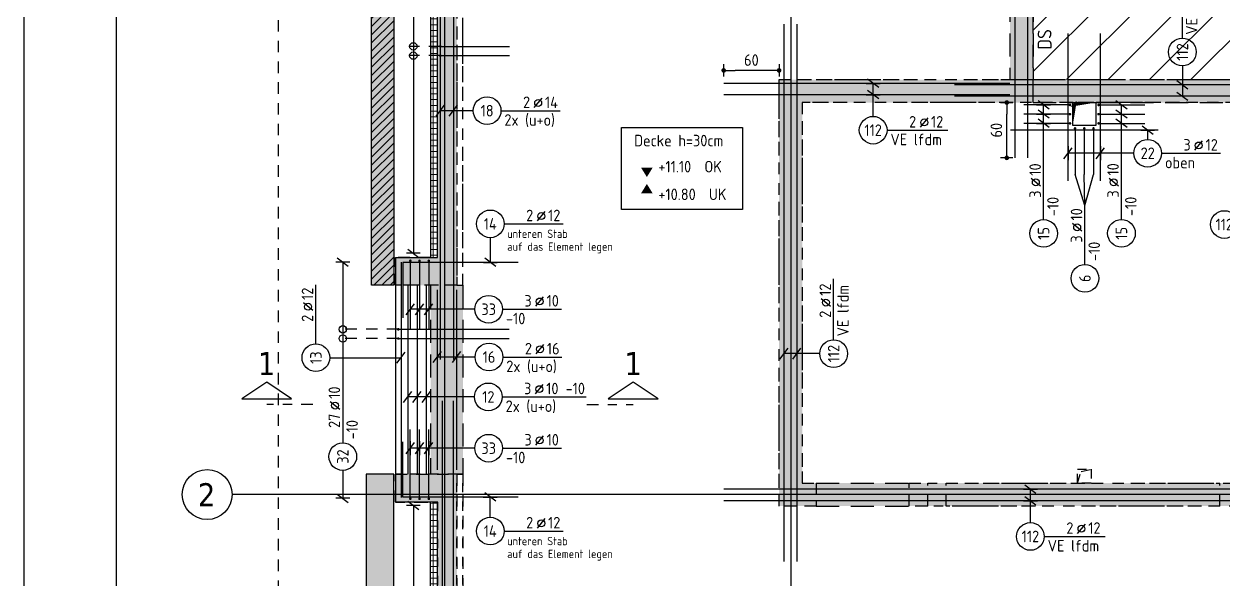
# Model space of a CAD drawing. Extents: x -10 to 101, y -7 to 49.
# Drawn here: x 0 to 13, y 24.1 to 30.11 of the extents above; entities that cross this region are included whole.
import ezdxf
from ezdxf.enums import TextEntityAlignment as Align

# ---------------------------------------------------------------- set-up
doc = ezdxf.new("R2010")
doc.units = 0
doc.header["$LTSCALE"] = 0.5
for name, pattern in [('AUSGEZOGEN', [1000.01, 1000, 0.01]), ('DASHED', [0.75, 0.5, -0.25]), ('HIDDEN', [0.375, 0.25, -0.125]), ('HIDDEN2', [0.187, 0.125, -0.062]), ('PUNKT', [0.175, 0.05, -0.125]), ('STRICHLINIE', [0.75, 0.5, -0.25]), ('STRICHPUNKT2', [0.55, 0.25, -0.125, 0.05, -0.125]), ('VERDECKT', [0.375, 0.25, -0.125])]:
    doc.linetypes.add(name, pattern=pattern)
for name, color, linetype in [('2.OG', 7, 'Continuous'), ('ACHSEN', 7, 'Continuous'), ('Bestand', 7, 'Continuous'), ('BETON', 7, 'Continuous'), ('DD', 7, 'Continuous'), ('DS', 7, 'Continuous'), ('grau_hell', 7, 'Continuous'), ('grau_mittel', 7, 'Continuous'), ('HILFE', 7, 'Continuous'), ('koten', 7, 'Continuous'), ('MASSE', 7, 'Continuous'), ('OBJEKT', 7, 'Continuous'), ('RAHMEN', 7, 'Continuous'), ('RND', 7, 'Continuous'), ('SCHATTEN', 7, 'Continuous'), ('SCHNITTE', 7, 'Continuous'), ('SCHRAFF', 7, 'Continuous'), ('SFP_Achsen', 7, 'Continuous'), ('TEXT', 7, 'Continuous'), ('VERDECKT', 7, 'Continuous'), ('VERDECKT2', 7, 'Continuous')]:
    doc.layers.add(name, color=color, linetype=linetype)
doc.layers.add('zila_01_rb_02_stb-fertig_05_schraff', color=144, linetype='Continuous', lineweight=9)
doc.styles.add('helv', font='tahoma.ttf')
doc.styles.add('txt', font='isocp.shx')
doc.dimstyles.new('DOT_I', dxfattribs={"dimscale": 0.5, "dimtxt": 0.25, "dimasz": 0.25, "dimexe": 0.1, "dimexo": 0.3, "dimgap": 0.1, "dimtad": 1, "dimdec": 3, "dimzin": 3, "dimtxsty": 'txt', "dimblk": 'DOT', "dimblk1": 'DOT', "dimblk2": 'DOT', "dimsah": 1, "dimcen": 0.1, "dimse1": 1, "dimse2": 1, "dimazin": 0, "dimtfac": 1, "dimtdec": 4, "dimtix": 1, "dimtmove": 2, "dimatfit": 3, "dimfxl": 0, "dimtvp": 1, "dimtolj": 1, "dimtzin": 0, "dimarcsym": 0})
pattern_1 = [(0, (-74.13047, 179.29311), (1e-17, 0.0625), []), (90, (-74.13047, 179.29311), (-0.0625, 2e-17), [])]

# ---------------------------------------------------------------- blocks, each defined once
blk = doc.blocks.new('DINA0')
at = {"layer": 'RAHMEN'}
blk.add_line((0, 84.1), (0, 0), dxfattribs=at)
at = {"layer": 'RAHMEN', "color": 5}
blk.add_line((2, 83.6), (2, 0.5), dxfattribs=at)
blk = doc.blocks.new('okrd_o')
at = {"layer": 'koten', "color": 7, "linetype": 'Continuous'}
blk.add_solid([(-0.125, 0.202), (0.125, 0.202), (0, 0)], dxfattribs=at)
at = {"layer": 'koten', "style": 'txt'}
blk.add_attdef('OKRD', (0.25, 0.1), '', height=0.25, dxfattribs=at)
blk = doc.blocks.new('okrd_u')
at = {"layer": 'koten', "color": 7, "linetype": 'Continuous'}
blk.add_solid([(-0.125, -0.202), (0.125, -0.202), (0, 0)], dxfattribs=at)
at = {"layer": 'koten', "style": 'txt'}
blk.add_attdef('OKRD', (0.25, -0.35), '', height=0.25, dxfattribs=at)
blk = doc.blocks.new('lei_gre')
at = {"layer": 'RND', "color": 7, "linetype": 'Continuous'}
for p, q in [((-0.09, -0.12), (0.09, 0.12)), ((0, 0.15), (0, -0.15))]:
    blk.add_line(p, q, dxfattribs=at)
blk = doc.blocks.new('RND_LEI')
at = {"layer": 'RND', "color": 7, "linetype": 'Continuous'}
blk.add_line((1.022, 0.066), (1.19, 0.27), dxfattribs=at)
for centre, radius in [((0, 0), 0.3), ((1.106, 0.168), 0.075)]:
    blk.add_circle(centre, radius, dxfattribs=at)
at = {"layer": 'RND', "color": 7, "linetype": 'Continuous', "style": 'txt'}
blk.add_attdef('ANZ', text='', height=0.25, dxfattribs=at).set_placement((0.931, 0.057), align=Align.RIGHT)
for tag, p in [('DUM', (1.253, 0.057)), ('ABSTD', (1.674, 0.057)), ('POSTXT', (0.374, -0.327))]:
    blk.add_attdef(tag, p, '', height=0.25, dxfattribs=at)
blk.add_attdef('POSL', text='', height=0.25, dxfattribs=at).set_placement((0, 0), align=Align.MIDDLE)
blk = doc.blocks.new('DOT')
at = {"layer": 'MASSE', "color": 7, "linetype": 'Continuous'}
for p, q in [((0, 0), (-1, 0)), ((0, 0.54), (0, -0.54))]:
    blk.add_line(p, q, dxfattribs=at)
at = {"layer": 'MASSE', "color": 7, "linetype": 'Continuous', "const_width": 0.2}
blk.add_lwpolyline([(-0.1, 0, 1), (0.1, 0, 1)], format="xyb", close=True, dxfattribs=at)
blk = doc.blocks.new('*D47')
at = {"layer": 'Defpoints', "color": 0, "linetype": 'AUSGEZOGEN', "transparency": 16777216}
for p in [(10.645, 29.262), (10.645, 29.262), (10.645, 28.662)]:
    blk.add_point(p, dxfattribs=at)
at = {"layer": 'MASSE', "color": 0, "linetype": 'AUSGEZOGEN', "lineweight": -2, "transparency": 16777216}
blk.add_line((10.645, 28.787), (10.645, 29.137), dxfattribs=at)
at = {"layer": 'MASSE', "color": 0, "linetype": 'AUSGEZOGEN', "lineweight": -2, "transparency": 16777216, "xscale": 0.125, "yscale": 0.125, "zscale": 0.125}
for p, rotation in [((10.645, 29.262), 90), ((10.645, 28.662), 270)]:
    blk.add_blockref('DOT', p, dxfattribs=dict(at, rotation=rotation))
at = {"layer": 'MASSE', "color": 0, "linetype": 'AUSGEZOGEN', "transparency": 16777216, "insert": (10.532, 28.962), "char_height": 0.125, "attachment_point": 5, "rotation": 90, "style": 'txt'}
blk.add_mtext('\\A1;60', dxfattribs=at)
blk = doc.blocks.new('SCHN-1')
at = {"layer": 'SCHNITTE', "color": 5, "linetype": 'Continuous'}
blk.add_lwpolyline([(0.54, 0.125), (0, 0.485), (-0.54, 0.125)], close=True, dxfattribs=at)
at = {"layer": 'SCHNITTE', "color": 6, "linetype": 'Continuous', "style": 'helv'}
blk.add_attdef('SCHN-1', text='', height=0.5, dxfattribs=at).set_placement((0, 0.635), align=Align.CENTER)
blk = doc.blocks.new('*D76')
at = {"layer": 'Defpoints', "color": 0, "linetype": 'AUSGEZOGEN', "transparency": 16777216}
for p in [(7.579, 29.61), (7.579, 29.61), (8.179, 29.61)]:
    blk.add_point(p, dxfattribs=at)
at = {"layer": 'MASSE', "color": 0, "linetype": 'AUSGEZOGEN', "lineweight": -2, "transparency": 16777216}
blk.add_line((8.054, 29.61), (7.704, 29.61), dxfattribs=at)
at = {"layer": 'MASSE', "color": 0, "linetype": 'AUSGEZOGEN', "lineweight": -2, "transparency": 16777216, "xscale": 0.125, "yscale": 0.125, "zscale": 0.125, "rotation": 180}
blk.add_blockref('DOT', (7.579, 29.61), dxfattribs=at)
at = {"layer": 'MASSE', "color": 0, "linetype": 'AUSGEZOGEN', "lineweight": -2, "transparency": 16777216, "xscale": 0.125, "yscale": 0.125, "zscale": 0.125}
blk.add_blockref('DOT', (8.179, 29.61), dxfattribs=at)
at = {"layer": 'MASSE', "color": 0, "linetype": 'AUSGEZOGEN', "transparency": 16777216, "insert": (7.879, 29.722), "char_height": 0.125, "attachment_point": 5, "style": 'txt'}
blk.add_mtext('\\A1;60', dxfattribs=at)

msp = doc.modelspace()

# ---------------------------------------------------------------- hatches: boundary and pattern name
at = {"layer": '2.OG'}
h = msp.add_hatch(dxfattribs=at)
h.set_pattern_fill('DOTS', scale=0.8, double=1)
h.set_pattern_definition([(0, (-74.13047, 129.29311), (0.025, 0.05), [0, -0.05])])
h.paths.add_polyline_path([(4.4795, 27.5815), (4.0295, 27.5815), (4.0295, 27.2815), (4.6895, 27.2815), (4.6895, 39.0866), (8.1795, 39.0866), (8.1795, 31.1366), (8.5795, 31.1366), (8.5795, 31.3866), (8.4295, 31.3866), (8.4295, 39.0866), (10.6795, 39.0866), (10.6795, 31.3866), (9.4645, 31.3866), (9.4645, 31.1366), (10.9295, 31.1366), (10.9295, 39.3866), (4.5295, 39.3866), (4.5295, 32.3116), (4.4795, 32.3116)])
h.paths.add_polyline_path([(4.6895, 25.2315), (4.0295, 25.2315), (4.0295, 24.9315), (4.4795, 24.9315), (4.4795, 18.1366), (5.0545, 18.1366), (5.0545, 18.4366), (4.6895, 18.4366)])
h.paths.add_polyline_path([(36.9295, 39.3866), (36.9295, 31.1366), (38.3945, 31.1366), (38.3945, 31.3866), (37.1795, 31.3866), (37.1795, 39.0866), (39.4295, 39.0866), (39.4295, 31.3866), (39.2795, 31.3866), (39.2795, 31.1366), (39.6795, 31.1366), (39.6795, 39.0866), (43.1545, 39.0866), (43.1545, 34.0716), (43.4545, 34.0716), (43.4545, 39.3866)])
h.paths.add_polyline_path([(43.1545, 31.1366), (43.4545, 31.1366), (43.4545, 32.2016), (43.1545, 32.2016)])
h.paths.add_polyline_path([(34.4795, 31.8866), (34.2295, 31.8866), (34.2295, 31.1916), (34.4795, 31.1916)])
h.paths.add_polyline_path([(32.1295, 31.1916), (32.3795, 31.1916), (32.3795, 31.8866), (32.1295, 31.8866)])
h.paths.add_polyline_path([(26.7295, 31.1916), (26.9795, 31.1916), (26.9795, 31.8866), (26.7295, 31.8866)])
h.paths.add_polyline_path([(24.8795, 31.8866), (24.6295, 31.8866), (24.6295, 31.1916), (24.8795, 31.1916)])
h.paths.add_polyline_path([(23.2295, 31.8866), (22.9795, 31.8866), (22.9795, 31.1916), (23.2295, 31.1916)])
h.paths.add_polyline_path([(21.1295, 31.8866), (20.8795, 31.8866), (20.8795, 31.1916), (21.1295, 31.1916)])
h.paths.add_polyline_path([(19.2295, 31.1916), (19.4795, 31.1916), (19.4795, 31.8866), (19.2295, 31.8866)])
h.paths.add_polyline_path([(17.3795, 31.8866), (17.1295, 31.8866), (17.1295, 31.1916), (17.3795, 31.1916)])
h.paths.add_polyline_path([(15.7295, 31.8866), (15.4795, 31.8866), (15.4795, 31.1916), (15.7295, 31.1916)])
h.paths.add_polyline_path([(13.6295, 31.8866), (13.3795, 31.8866), (13.3795, 31.1916), (13.6295, 31.1916)])
h.paths.add_polyline_path([(43.1545, 24.8616), (43.4545, 24.8616), (43.4545, 25.1616), (43.1545, 25.1616)])
h.paths.add_polyline_path([(42.9045, 18.4366), (42.9045, 18.1366), (43.4545, 18.1366), (43.4545, 20.6366), (43.1545, 20.6366), (43.1545, 18.4366)])
h.paths.add_polyline_path([(37.2045, 18.4366), (36.9045, 18.4366), (36.9045, 18.1366), (37.2045, 18.1366)])
h.paths.add_polyline_path([(29.7045, 18.4366), (29.4045, 18.4366), (29.4045, 18.1366), (29.7045, 18.1366)])
h.paths.add_polyline_path([(21.9045, 18.4366), (21.9045, 18.1366), (22.2045, 18.1366), (22.2045, 18.4366)])
h.paths.add_polyline_path([(14.7045, 18.4366), (14.4045, 18.4366), (14.4045, 18.1366), (14.7045, 18.1366)])
h.paths.add_polyline_path([(8.4545, 18.1366), (8.4545, 18.4366), (8.1545, 18.4366), (8.1545, 18.1366)])
h.paths.add_polyline_path([(37.1795, 24.8866), (37.1795, 25.5966), (36.9295, 25.5966), (36.9295, 25.1366), (34.2295, 25.1366), (34.2295, 27.1116), (36.9295, 27.1116), (36.9295, 26.6466), (37.1795, 26.6466), (37.1795, 27.5113), (36.9295, 27.5113), (36.9295, 27.3616), (32.3895, 27.3616), (32.3895, 27.1116), (33.9795, 27.1116), (33.9795, 25.1366), (32.3895, 25.1366), (32.3895, 24.8866)], flags=17)
h.paths.add_polyline_path([(20.2295, 25.1366), (20.2295, 28.4816), (21.3545, 28.4816), (21.3545, 28.7316), (20.2295, 28.7316), (20.2295, 29.5116), (17.4645, 29.5116), (17.4645, 29.2616), (17.6145, 29.2616), (17.6145, 28.0716), (14.7645, 28.0716), (14.7645, 29.2616), (16.5795, 29.2616), (16.5795, 29.5116), (8.1795, 29.5116), (8.1795, 24.8866), (8.5795, 24.8866), (8.5795, 25.1366), (8.4295, 25.1366), (8.4295, 29.2616), (14.5145, 29.2616), (14.5145, 25.1366), (14.3645, 25.1366), (14.3645, 24.8866), (14.9145, 24.8866), (14.9145, 25.1366), (14.7645, 25.1366), (14.7645, 27.8216), (17.6145, 27.8216), (17.6145, 25.1366), (15.9245, 25.1366), (15.9245, 24.8866), (31.5045, 24.8866), (31.5045, 25.1366), (31.3545, 25.1366), (31.3545, 27.1116), (31.5045, 27.1116), (31.5045, 27.3616), (31.3545, 27.3616), (31.3545, 29.2616), (36.9295, 29.2616), (36.9295, 28.3963), (37.1795, 28.3963), (37.1795, 29.5116), (31.1045, 29.5116), (31.1045, 28.7316), (30.0545, 28.7316), (30.0545, 28.4816), (31.1045, 28.4816), (31.1045, 25.1366)])
h.paths.add_polyline_path([(19.9795, 29.2616), (19.0295, 29.2616), (19.0295, 25.1366), (19.9795, 25.1366)], flags=16)
h.paths.add_polyline_path([(17.8645, 25.1366), (18.7795, 25.1366), (18.7795, 29.2616), (17.8645, 29.2616)], flags=16)
h.paths.add_polyline_path([(9.5895, 25.1366), (9.5895, 24.8866), (13.3545, 24.8866), (13.3545, 25.1366)], flags=17)
h.paths.add_polyline_path([(22.7545, 28.7316), (22.7545, 28.4816), (25.1045, 28.4816), (25.1045, 28.7316)], flags=17)
h.paths.add_polyline_path([(28.6545, 28.4816), (28.6545, 28.7316), (26.5045, 28.7316), (26.5045, 28.4816)], flags=17)
h.paths.add_polyline_path([(29.7045, 32.9208), (29.4045, 32.9208), (29.4045, 32.0366), (28.3795, 32.0366), (28.3795, 31.1916), (28.6295, 31.1916), (28.6295, 31.7866), (30.4795, 31.7866), (30.4795, 31.1916), (30.7295, 31.1916), (30.7295, 32.0366), (29.7045, 32.0366)])
at = {"layer": 'grau_hell'}
h = msp.add_hatch(color=9, dxfattribs=at)
h.paths.add_polyline_path([(4.0045, 25.2315), (3.7045, 25.2315), (3.7045, 18.1565), (2.7545, 18.1565), (2.7545, 18.0065), (4.0045, 18.0065)])
h.paths.add_polyline_path([(3.7645, 27.2815), (4.0045, 27.2815), (4.0045, 32.7815), (3.7645, 32.7815)])
h.paths.add_polyline_path([(4.0045, 40.3615), (3.7045, 40.3615), (3.7045, 38.5815), (2.7545, 38.5815), (2.7545, 38.3815), (3.7045, 38.3815), (3.7045, 32.7815), (4.0045, 32.7815)])
h.paths.add_polyline_path([(4.0045, 40.3815), (4.0045, 40.6315), (2.7545, 40.6315), (2.7545, 40.3815)])
at = {"layer": 'grau_hell', "linetype": 'AUSGEZOGEN'}
h = msp.add_hatch(dxfattribs=at)
h.set_pattern_fill('ANSI31', color=9, scale=0.1, style=0, double=1)
h.set_pattern_definition([(45, (0, -25.33528), (-0.2245064, 0.2245064), [])])
h.paths.add_polyline_path([(12.2545, 39.3866), (8.1795, 39.3866), (8.1795, 33.8966), (8.4295, 33.8966), (8.4295, 31.3866), (10.9295, 31.3866), (10.9295, 29.5116), (19.9795, 29.5116), (19.9795, 25.1366), (31.1045, 25.1366), (31.1045, 29.5116), (36.9295, 29.5116), (36.9295, 31.3866), (39.4295, 31.3866), (39.4295, 34.8966), (39.6795, 34.8966), (39.6795, 39.3866), (35.6295, 39.3866), (35.6295, 32.9208), (12.2545, 32.9208)])
at = {"layer": 'grau_hell'}
h = msp.add_hatch(color=9, dxfattribs=at)
h.paths.add_polyline_path([(9.9895, 25.0116), (9.9895, 25.1366), (9.7895, 25.1366), (9.7895, 25.0116)])
h.paths.add_polyline_path([(9.9895, 24.8866), (9.9895, 25.0116), (9.7895, 25.0116), (9.7895, 24.8866)])
h = msp.add_hatch(color=9, dxfattribs=at)
h.paths.add_polyline_path([(12.9545, 25.1366), (12.9545, 25.0116), (13.1545, 25.0116), (13.1545, 25.1366)])
h.paths.add_polyline_path([(12.9545, 25.0116), (12.9545, 24.8866), (13.1545, 24.8866), (13.1545, 25.0116)])
at = {"layer": 'grau_mittel'}
h = msp.add_hatch(color=61, dxfattribs=at)
h.paths.add_polyline_path([(4.5295, 39.3866), (4.5295, 33.8966), (4.6895, 33.8966), (4.6895, 39.0866), (8.1795, 39.0866), (8.1795, 34.2216), (8.1795, 31.1366), (8.5795, 31.1366), (8.5795, 31.3866), (8.4295, 31.3866), (8.4295, 39.0866), (8.6295, 39.0866), (10.6795, 39.0866), (10.6795, 31.3866), (10.0145, 31.3866), (10.0145, 31.1366), (10.9295, 31.1366), (10.9295, 39.3866)])
h.paths.add_polyline_path([(8.1795, 31.1366), (8.1795, 31.3866), (4.7545, 31.3866), (4.7545, 31.1366)], flags=17)
h.paths.add_polyline_path([(9.4645, 31.1366), (9.4645, 31.3866), (8.5795, 31.3866), (8.5795, 31.1366)], flags=17)
h.paths.add_polyline_path([(9.8145, 31.1366), (9.8145, 31.3866), (9.4645, 31.3866), (9.4645, 31.1366)], flags=17)
h.paths.add_polyline_path([(10.6795, 29.5116), (10.9295, 29.5116), (10.9295, 31.1366), (10.6795, 31.1366)])
h.paths.add_polyline_path([(8.1795, 29.5116), (8.1795, 24.8866), (8.5795, 24.8866), (8.5795, 25.1366), (8.4295, 25.1366), (8.4295, 29.2616), (14.5145, 29.2616), (14.5145, 28.7666), (14.7645, 28.7666), (14.7645, 29.2616), (14.9145, 29.2616), (15.8245, 29.2616), (15.8245, 29.5116)])
h.paths.add_polyline_path([(4.4795, 27.5816), (4.4045, 27.5816), (4.0245, 27.5816), (4.0245, 27.2816), (4.6895, 27.2816), (4.6895, 33.8966), (4.5295, 33.8966), (4.5295, 32.3116), (4.4795, 32.3116)])
h.paths.add_polyline_path([(4.4045, 25.2316), (4.6895, 25.2316), (4.7545, 25.2316), (4.7545, 27.2815), (4.6895, 27.2815), (4.4045, 27.2815)])
h.paths.add_polyline_path([(4.0245, 25.2316), (4.0245, 24.9316), (4.4045, 24.9315), (4.4795, 24.9316), (4.4795, 18.1366), (5.0545, 18.1366), (5.0545, 18.4366), (4.6895, 18.4366), (4.6895, 25.2316)])
h.paths.add_polyline_path([(8.1545, 18.1366), (8.1545, 18.4366), (5.0545, 18.4366), (5.0545, 18.1366)])
h.paths.add_polyline_path([(8.4545, 18.4366), (8.1545, 18.4366), (8.1545, 18.1366), (8.4545, 18.1366)])
h.paths.add_polyline_path([(14.4045, 18.1366), (14.4045, 18.4366), (8.4545, 18.4366), (8.4545, 18.1366)])
h.paths.add_polyline_path([(14.4045, 18.4366), (14.4045, 18.1366), (14.7045, 18.1366), (14.7045, 18.4366)])
h.paths.add_polyline_path([(14.7045, 18.4366), (14.7045, 18.1366), (21.9045, 18.1366), (21.9045, 18.4366)])
h.paths.add_polyline_path([(22.2045, 18.4366), (21.9045, 18.4366), (21.9045, 18.1366), (22.2045, 18.1366)])
h.paths.add_polyline_path([(22.2045, 18.4366), (22.2045, 18.1366), (29.4045, 18.1366), (29.4045, 18.4366)])
h.paths.add_polyline_path([(29.7045, 18.4366), (29.4045, 18.4366), (29.4045, 18.1366), (29.7045, 18.1366)])
h.paths.add_polyline_path([(29.7045, 18.4366), (29.7045, 18.1366), (36.9045, 18.1366), (36.9045, 18.4366)])
h.paths.add_polyline_path([(37.2045, 18.4366), (36.9045, 18.4366), (36.9045, 18.1366), (37.2045, 18.1366)])
h.paths.add_polyline_path([(42.9045, 18.1366), (42.9045, 18.4366), (37.2045, 18.4366), (37.2045, 18.1366)])
h.paths.add_polyline_path([(43.1545, 18.4366), (42.9045, 18.4366), (42.9045, 18.1366), (43.4545, 18.1366), (43.4545, 20.6366), (43.1545, 20.6366)])
h.paths.add_polyline_path([(43.4545, 24.8616), (43.1545, 24.8616), (43.1545, 20.6366), (43.4545, 20.6366)])
h.paths.add_polyline_path([(43.4545, 25.1616), (43.1545, 25.1616), (43.1545, 24.8616), (43.4545, 24.8616)])
h.paths.add_polyline_path([(43.4545, 31.1366), (43.1545, 31.1366), (43.1545, 25.1616), (43.4545, 25.1616)])
h.paths.add_polyline_path([(43.1545, 31.8866), (43.1545, 31.1366), (43.4545, 31.1366), (43.4545, 31.8866)], flags=17)
h.paths.add_polyline_path([(43.1545, 31.8866), (43.4545, 31.8866), (43.4545, 34.3866), (43.1545, 34.3866)], flags=17)
h.paths.add_polyline_path([(43.1545, 34.3866), (43.4545, 34.3866), (43.4545, 34.7566), (43.1545, 34.7566)])
h.paths.add_polyline_path([(43.1545, 34.7566), (43.4545, 34.7566), (43.4545, 39.3866), (36.9295, 39.3866), (36.9295, 31.1366), (37.9945, 31.1366), (37.9945, 31.3866), (37.1795, 31.3866), (37.1795, 39.0866), (39.4295, 39.0866), (39.4295, 31.3866), (39.2795, 31.3866), (39.2795, 31.1366), (39.6795, 31.1366), (39.6795, 39.0866), (43.1545, 39.0866)])
h.paths.add_polyline_path([(38.1945, 31.3866), (38.1945, 31.1366), (39.2795, 31.1366), (39.2795, 31.3866)], flags=17)
h.paths.add_polyline_path([(39.6795, 31.3866), (39.6795, 31.1366), (43.1545, 31.1366), (43.1545, 31.3866)], flags=17)
h.paths.add_polyline_path([(36.9295, 30.0616), (37.1795, 30.0616), (37.1795, 31.1366), (36.9295, 31.1366)])
h.paths.add_polyline_path([(16.2245, 29.5116), (16.2245, 29.2616), (16.5795, 29.2616), (16.5795, 29.5116)])
h.paths.add_polyline_path([(16.5795, 29.5116), (16.5795, 29.2616), (17.4645, 29.2616), (17.4645, 29.5116)])
h.paths.add_polyline_path([(18.7795, 29.2616), (18.7795, 25.1366), (17.8645, 25.1366), (16.4495, 25.1366), (16.4495, 24.8866), (20.5295, 24.8866), (20.5295, 25.1366), (19.0295, 25.1366), (19.0295, 29.2616), (19.9795, 29.2616), (19.9795, 28.4816), (21.3545, 28.4816), (21.3545, 28.7316), (20.2295, 28.7316), (20.2295, 28.9816), (20.2295, 29.5116), (17.4645, 29.5116), (17.4645, 29.2616)])
h.paths.add_polyline_path([(16.0495, 24.8866), (16.2495, 24.8866), (16.2495, 25.1366), (16.0495, 25.1366)])
h.paths.add_polyline_path([(14.9145, 25.1366), (14.9145, 24.8866), (16.0495, 24.8866), (16.0495, 25.1366)], flags=17)
h.paths.add_polyline_path([(14.9145, 24.8866), (14.9145, 25.1366), (14.7645, 25.1366), (14.7644, 27.5716), (14.7644, 27.8216), (15.0145, 27.8216), (16.1245, 27.8216), (16.1245, 28.0716), (14.7645, 28.0716), (14.7645, 28.2216), (14.7645, 28.6166), (14.5145, 28.6166), (14.5145, 25.1366), (14.3645, 25.1366), (14.3645, 24.8866)])
h.paths.add_polyline_path([(17.8645, 27.8216), (17.8645, 28.0716), (16.3245, 28.0716), (16.3245, 27.8216)])
h.paths.add_polyline_path([(13.3545, 25.1366), (13.3545, 24.8866), (14.3645, 24.8866), (14.3645, 25.1366)])
h.paths.add_polyline_path([(13.1545, 24.8866), (13.3545, 24.8866), (13.3545, 25.1366), (13.1545, 25.1366)], flags=16)
h.paths.add_polyline_path([(12.9545, 24.8866), (12.9545, 25.1366), (9.9895, 25.1366), (9.9895, 24.8866)], flags=16)
h.paths.add_polyline_path([(9.5895, 24.8866), (9.7895, 24.8866), (9.7895, 25.1366), (9.5895, 25.1366)], flags=16)
h.paths.add_polyline_path([(8.5795, 25.1366), (8.5795, 24.8866), (9.5895, 24.8866), (9.5895, 25.1366)], flags=16)
h.paths.add_polyline_path([(25.2995, 24.8866), (25.2995, 25.1366), (20.7295, 25.1366), (20.7295, 24.8866)])
h.paths.add_polyline_path([(26.3095, 24.8866), (26.3095, 25.1366), (25.2995, 25.1366), (25.2995, 24.8866)])
h.paths.add_polyline_path([(26.3095, 25.1366), (26.3095, 24.8866), (29.9045, 24.8866), (29.9045, 25.1366)])
h.paths.add_polyline_path([(31.5045, 24.8866), (31.5045, 25.1366), (31.3545, 25.1366), (31.3545, 26.9116), (31.1045, 26.9116), (31.1045, 25.1366), (30.1045, 25.1366), (30.1045, 24.8866)])
h.paths.add_polyline_path([(32.3895, 24.8866), (32.3895, 25.1366), (31.5045, 25.1366), (31.5045, 24.8866)])
h.paths.add_polyline_path([(33.0945, 24.8866), (33.0945, 25.1366), (32.3895, 25.1366), (32.3895, 24.8866)])
h.paths.add_polyline_path([(34.2295, 25.1366), (34.2295, 27.1116), (36.9295, 27.1116), (36.9295, 26.6466), (37.1795, 26.6466), (37.1795, 26.8966), (37.0995, 26.8966), (37.0995, 27.0466), (37.1795, 27.0466), (37.1795, 27.5113), (36.9295, 27.5113), (36.9295, 27.3616), (32.3895, 27.3616), (32.3895, 27.1116), (33.9795, 27.1116), (33.9795, 25.1366), (33.6945, 25.1366), (33.6945, 24.8866), (37.1795, 24.8866), (37.1795, 26.6466), (36.9295, 26.6466), (36.9295, 25.1366)])
h.paths.add_polyline_path([(37.1795, 28.3963), (36.9295, 28.3963), (36.9295, 27.5113), (37.1795, 27.5113)])
h.paths.add_polyline_path([(37.1795, 28.6616), (36.9295, 28.6616), (36.9295, 28.3963), (37.1795, 28.3963)])
h.paths.add_polyline_path([(36.6295, 29.5116), (36.6295, 29.2616), (37.1795, 29.2616), (37.1795, 29.5116)])
h.paths.add_polyline_path([(33.3345, 29.5116), (33.3345, 29.2616), (36.0295, 29.2616), (36.0295, 29.5116)])
h.paths.add_polyline_path([(32.7345, 29.2616), (32.7345, 29.5116), (31.1045, 29.5116), (31.1045, 28.7316), (30.6045, 28.7316), (30.0545, 28.7316), (30.0545, 28.4816), (31.3545, 28.4816), (31.3545, 29.2616)])
h.paths.add_polyline_path([(31.1045, 27.1116), (31.5045, 27.1116), (31.5045, 27.3616), (31.3545, 27.3616), (31.3545, 28.2822), (31.1045, 28.2822)])
h.paths.add_polyline_path([(32.3895, 27.1116), (32.3895, 27.3616), (31.5045, 27.3616), (31.5045, 27.1116)])
h.paths.add_polyline_path([(28.6545, 28.4816), (28.6545, 28.7316), (26.5045, 28.7316), (26.5045, 28.4816)])
h.paths.add_polyline_path([(22.7545, 28.7316), (22.7545, 28.4816), (25.1045, 28.4816), (25.1045, 28.7316)])
h.paths.add_polyline_path([(13.6295, 31.8866), (13.3795, 31.8866), (13.3795, 31.1916), (13.6295, 31.1916)])
h.paths.add_polyline_path([(15.4795, 31.1916), (15.7295, 31.1916), (15.7295, 31.8866), (15.4795, 31.8866)])
h.paths.add_polyline_path([(17.3795, 31.8866), (17.1295, 31.8866), (17.1295, 31.1916), (17.3795, 31.1916)])
h.paths.add_polyline_path([(19.4795, 31.8866), (19.2295, 31.8866), (19.2295, 31.1916), (19.4795, 31.1916)])
h.paths.add_polyline_path([(20.8795, 31.1916), (21.1295, 31.1916), (21.1295, 31.8866), (20.8795, 31.8866)])
h.paths.add_polyline_path([(23.2295, 31.8866), (22.9795, 31.8866), (22.9795, 31.1916), (23.2295, 31.1916)])
h.paths.add_polyline_path([(24.6295, 31.1916), (24.8795, 31.1916), (24.8795, 31.8866), (24.6295, 31.8866)])
h.paths.add_polyline_path([(26.9795, 31.8866), (26.7295, 31.8866), (26.7295, 31.1916), (26.9795, 31.1916)])
h.paths.add_polyline_path([(28.6295, 31.8866), (28.3795, 31.8866), (28.3795, 31.1916), (28.6295, 31.1916)])
h.paths.add_polyline_path([(30.7295, 31.8866), (30.4795, 31.8866), (30.4795, 31.1916), (30.7295, 31.1916)])
h.paths.add_polyline_path([(32.3795, 31.8866), (32.1295, 31.8866), (32.1295, 31.1916), (32.3795, 31.1916)])
h.paths.add_polyline_path([(34.2295, 31.1916), (34.4795, 31.1916), (34.4795, 31.8866), (34.2295, 31.8866)])
h.paths.add_polyline_path([(12.2545, 39.0866), (12.2545, 39.3866), (10.9295, 39.3866), (10.9295, 39.0866)])
h.paths.add_polyline_path([(35.6295, 39.3866), (35.6295, 39.0866), (36.9295, 39.0866), (36.9295, 39.3866)])
at = {"layer": 'SCHRAFF'}
h = msp.add_hatch(dxfattribs=at)
h.set_pattern_fill('ANSI33', color=8, scale=0.5, double=1)
h.set_pattern_definition([(45, (-74.13047, 79.29311), (-0.08838835, 0.08838835), []), (45, (-74.04208, 79.29311), (-0.08838835, 0.08838835), [0.0625, -0.03125])])
h.paths.add_polyline_path([(4.0045, 40.3615), (3.7045, 40.3615), (3.7045, 38.5815), (2.7545, 38.5815), (2.7545, 38.3815), (3.7045, 38.3815), (3.7045, 32.7815), (4.0045, 32.7815)])
h.paths.add_polyline_path([(4.0045, 25.2315), (3.7045, 25.2315), (3.7045, 18.1565), (2.7545, 18.1565), (2.7545, 18.0065), (4.0045, 18.0065)])
h.paths.add_polyline_path([(4.0045, 40.3815), (4.0045, 40.6315), (2.7545, 40.6315), (2.7545, 40.3815)])
h = msp.add_hatch(dxfattribs=at)
h.set_pattern_fill('ANSI31', color=8, scale=0.5, double=1)
h.set_pattern_definition([(45, (-74.13047, 79.29311), (-0.044194174, 0.044194174), [])])
h.paths.add_polyline_path([(4.0045, 32.7815), (3.7645, 32.7815), (3.7645, 27.2815), (4.0045, 27.2815)])
at = {"layer": 'zila_01_rb_02_stb-fertig_05_schraff', "linetype": 'AUSGEZOGEN'}
h = msp.add_hatch(dxfattribs=at)
h.set_pattern_fill('ANSI37', color=102, scale=0.5, angle=-45)
h.set_pattern_definition(pattern_1)
h.paths.add_polyline_path([(4.4545, 32.3116), (4.4795, 32.3116), (4.5295, 32.3116), (4.5295, 39.3866), (4.4545, 39.3866)])
h.paths.add_polyline_path([(4.4795, 32.3116), (4.4545, 32.3116), (4.4045, 32.3116), (4.4045, 27.5816), (4.4795, 27.5816)])
h = msp.add_hatch(dxfattribs=at)
h.set_pattern_fill('ANSI37', color=102, scale=0.5, angle=-45)
h.set_pattern_definition(pattern_1)
h.paths.add_polyline_path([(4.4795, 24.9316), (4.4045, 24.9316), (4.4045, 18.1366), (4.4795, 18.1366)])

# ---------------------------------------------------------------- linework, layer by layer
at = {"layer": '2.OG', "color": 7, "linetype": 'PUNKT', "lineweight": -2}
for p, q in [((4.6895, 39.0866), (4.6895, 27.2815)), ((4.4795, 27.5815), (4.4795, 32.3116)), ((8.1795, 24.8866), (8.1795, 29.5116)), ((8.1795, 29.5116), (16.5795, 29.5116)), ((14.5145, 29.2616), (8.4295, 29.2616)), ((8.4295, 29.2616), (8.4295, 25.1366)), ((4.0245, 27.2815), (4.0245, 27.5815)), ((4.0245, 27.5815), (4.4795, 27.5815)), ((4.6895, 27.2815), (4.0245, 27.2815)), ((4.6895, 25.2315), (4.0245, 25.2315)), ((4.0245, 25.2315), (4.0245, 24.9315)), ((4.6895, 18.4366), (4.6895, 25.2315)), ((8.4295, 25.1366), (8.5795, 25.1366)), ((8.5795, 25.1366), (8.5795, 24.8866)), ((9.5895, 25.1366), (13.3545, 25.1366)), ((9.5895, 24.8866), (9.5895, 25.1366)), ((4.0245, 24.9315), (4.4795, 24.9315)), ((4.4045, 18.1366), (4.4045, 24.9315)), ((4.4795, 24.9315), (4.4795, 18.1366)), ((8.5795, 24.8866), (8.1795, 24.8866)), ((13.3545, 24.8866), (9.5895, 24.8866))]:
    msp.add_line(p, q, dxfattribs=at)
for points in [[(4.6895, 27.2815), (4.7545, 27.2815), (4.7545, 39.0866)], [(4.4795, 32.3116), (4.4045, 32.3116), (4.4045, 27.5815)], [(4.7545, 18.4366), (4.7545, 25.2315), (4.6895, 25.2315)]]:
    msp.add_lwpolyline(points, dxfattribs=at)
at = {"layer": 'ACHSEN', "color": 140, "linetype": 'AUSGEZOGEN'}
for p, q in [((4.5545, 39.3866), (4.5545, 16.1366)), ((8.3045, 39.3866), (8.3045, 16.1366)), ((43.4545, 25.0116), (2.2545, 25.0116))]:
    msp.add_line(p, q, dxfattribs=at)
at = {"layer": 'Bestand', "color": 8, "linetype": 'AUSGEZOGEN'}
for p, q in [((3.7645, 27.2815), (3.7645, 32.7815)), ((4.0045, 32.7815), (4.0045, 27.2815)), ((4.0045, 27.2815), (3.7645, 27.2815)), ((4.0045, 25.2315), (3.7045, 25.2315)), ((3.7045, 25.2315), (3.7045, 18.1565)), ((4.0045, 18.0065), (4.0045, 25.2315))]:
    msp.add_line(p, q, dxfattribs=at)
at = {"layer": 'BETON', "color": 6, "linetype": 'AUSGEZOGEN', "lineweight": -2}
for p, q in [((4.4795, 27.5816), (4.4795, 32.3116)), ((4.4045, 27.5816), (4.4795, 27.5816)), ((4.4795, 24.9316), (4.4045, 24.9315)), ((4.4045, 18.1366), (4.4045, 24.9315)), ((4.4795, 18.1366), (4.4795, 24.9316))]:
    msp.add_line(p, q, dxfattribs=at)
at = {"layer": 'BETON', "color": 6, "linetype": 'AUSGEZOGEN'}
for p, q in [((4.0245, 27.5816), (4.0245, 24.9316)), ((4.0245, 27.5816), (4.4045, 27.5816)), ((4.4045, 24.9315), (4.0245, 24.9315))]:
    msp.add_line(p, q, dxfattribs=at)
at = {"layer": 'BETON', "color": 6, "linetype": 'AUSGEZOGEN', "lineweight": -2}
msp.add_lwpolyline([(4.4795, 32.3116), (4.4045, 32.3116), (4.4045, 27.5816)], dxfattribs=at)
at = {"layer": 'BETON', "color": 6, "linetype": 'AUSGEZOGEN'}
msp.add_lwpolyline([(11.3595, 29.2616), (11.6095, 29.2616), (11.6095, 29.0116), (11.3595, 29.0116)], close=True, dxfattribs=at)
at = {"layer": 'DD', "color": 7, "linetype": 'HIDDEN2'}
for p, q in [((11.4095, 25.1366), (11.4493, 25.2612)), ((11.4493, 25.2612), (11.5595, 25.2866))]:
    msp.add_line(p, q, dxfattribs=at)
msp.add_lwpolyline([(11.4095, 25.2866), (11.5595, 25.2866), (11.5595, 25.1366), (11.4095, 25.1366)], close=True, dxfattribs=at)
at = {"layer": 'DS', "color": 1, "linetype": 'DASHED'}
for p, q in [((10.9295, 29.2616), (10.9295, 31.1366)), ((10.9295, 29.5116), (17.4645, 29.5116)), ((10.9295, 29.2616), (11.3595, 29.2616)), ((11.6095, 29.2616), (16.5795, 29.2616))]:
    msp.add_line(p, q, dxfattribs=at)
at = {"layer": 'HILFE', "color": 102, "linetype": 'HIDDEN'}
msp.add_line((2.7545, 40.7315), (2.7545, 17.9065), dxfattribs=at)
at = {"layer": 'OBJEKT', "color": 1, "linetype": 'AUSGEZOGEN'}
msp.add_lwpolyline([(6.4725, 28.9904), (7.7843, 28.9904), (7.7843, 28.1013), (6.4725, 28.1013)], close=True, dxfattribs=at)
at = {"layer": 'RND', "color": 7, "linetype": 'AUSGEZOGEN'}
for p, q in [((12.5475, 29.9601), (12.5475, 30.6201)), ((4.2173, 30.487), (4.2173, 27.6273)), ((5.1663, 29.1736), (5.8063, 29.1736)), ((9.3479, 28.9622), (10.0079, 28.9622)), ((11.0438, 27.9929), (11.0438, 28.6329)), ((11.8874, 27.9946), (11.8874, 28.6346)), ((12.3218, 28.7124), (12.9618, 28.7124)), ((11.4914, 27.5066), (11.4914, 28.1466)), ((5.2006, 27.9469), (5.8406, 27.9469)), ((3.4529, 27.5326), (3.4529, 25.5741)), ((8.7697, 26.6901), (8.7697, 27.3501)), ((3.1613, 26.6459), (3.1613, 27.2859)), ((5.1837, 27.0213), (5.8237, 27.0213)), ((5.187, 26.503), (5.827, 26.503)), ((5.1798, 26.071), (6.0884, 26.071)), ((5.1837, 25.515), (5.8237, 25.515)), ((3.4529, 25.2741), (3.4529, 24.9723)), ((4.2173, 24.8951), (4.2173, 20.1394)), ((5.2003, 24.6162), (5.8403, 24.6162)), ((11.0512, 24.558), (11.7112, 24.558))]:
    msp.add_line(p, q, dxfattribs=at)
at = {"layer": 'RND', "color": 102, "linetype": 'VERDECKT'}
for p, q in [((4.5095, 29.8706), (4.1673, 29.8706)), ((4.5095, 29.7706), (4.1673, 29.7706)), ((4.0545, 26.8034), (3.4029, 26.8034)), ((4.0545, 26.7034), (3.4029, 26.7034))]:
    msp.add_line(p, q, dxfattribs=at)
at = {"layer": 'RND', "color": 102, "linetype": 'AUSGEZOGEN'}
for p, q in [((12.5475, 29.6601), (12.5475, 29.331)), ((9.1979, 29.1122), (9.1979, 29.4691)), ((4.8663, 29.1736), (4.5084, 29.1736)), ((11.0438, 28.6329), (11.0438, 29.2357)), ((11.8874, 28.6346), (11.8874, 29.2357)), ((12.1718, 28.8624), (12.1718, 28.9615)), ((12.0218, 28.7124), (11.3097, 28.7124)), ((11.4914, 28.1466), (11.3845, 28.4816)), ((11.4914, 28.1466), (11.4845, 28.4816)), ((11.4914, 28.1466), (11.5845, 28.4816)), ((5.0506, 27.7969), (5.0506, 27.5288)), ((4.8837, 27.0213), (4.1844, 27.0213)), ((8.6197, 26.5401), (8.2305, 26.5401)), ((3.3113, 26.4959), (4.0838, 26.4959)), ((4.887, 26.503), (4.4762, 26.503)), ((4.8798, 26.071), (4.1572, 26.071)), ((4.8837, 25.515), (4.1844, 25.515)), ((5.0503, 24.7662), (5.0503, 24.9844)), ((10.9012, 24.708), (10.9012, 25.0693))]:
    msp.add_line(p, q, dxfattribs=at)
at = {"layer": 'RND', "color": 1, "linetype": 'AUSGEZOGEN'}
for points in [[(4.5084, 32.2766), (4.5084, 26.4766)], [(4.652, 32.2766), (4.652, 26.4766)], [(10.7309, 31.3866), (10.7309, 28.6616)], [(10.8712, 31.3866), (10.8712, 28.6616)], [(8.2305, 30.1116), (8.2305, 24.2866)], [(8.3711, 30.1116), (8.3711, 24.2866)], [(11.3097, 28.4116), (11.3097, 30.0116)], [(11.6592, 28.4116), (11.6592, 30.0116)], [(4.5095, 29.8706), (5.2595, 29.8706)], [(4.5095, 29.7706), (5.2595, 29.7706)], [(10.6795, 29.4691), (7.5795, 29.4691)], [(17.8645, 29.4546), (10.0795, 29.4546)], [(10.6795, 29.3456), (7.5795, 29.3456)], [(17.8645, 29.331), (10.0795, 29.331)], [(11.3295, 29.2357), (10.8295, 29.2357)], [(11.3295, 29.1357), (10.8295, 29.1357)], [(11.6395, 29.2357), (12.1395, 29.2357)], [(11.6395, 29.1357), (12.1395, 29.1357)], [(11.3295, 29.0357), (10.8295, 29.0357)], [(11.6395, 29.0357), (12.1395, 29.0357)], [(12.2845, 28.9615), (10.6845, 28.9615)], [(11.3845, 28.9816), (11.3845, 28.4816)], [(11.4845, 28.9816), (11.4845, 28.4816)], [(11.5845, 28.9816), (11.5845, 28.4816)], [(4.0838, 27.5315), (4.0838, 24.9815)], [(5.3526, 27.5288), (4.1026, 27.5288), (4.1026, 26.9288)], [(4.1844, 27.5466), (4.1844, 26.7966)], [(4.2844, 27.5466), (4.2844, 26.7966)], [(4.3844, 27.5466), (4.3844, 26.7966)], [(4.1572, 27.2815), (4.1572, 25.2315)], [(4.2572, 27.2815), (4.2572, 25.2315)], [(4.3572, 27.2815), (4.3572, 25.2315)], [(4.4762, 27.2316), (4.4762, 25.2816)], [(4.6851, 27.2316), (4.6851, 25.2816)], [(4.0545, 26.8034), (5.2545, 26.8034)], [(4.0545, 26.7034), (5.2545, 26.7034)], [(4.5334, 18.1777), (4.5334, 26.0277)], [(4.652, 18.1777), (4.652, 26.0277)], [(4.1844, 24.9665), (4.1844, 25.7165)], [(4.2844, 24.9665), (4.2844, 25.7165)], [(4.3844, 24.9665), (4.3844, 25.7165)], [(5.3522, 24.9844), (4.1022, 24.9844), (4.1022, 25.5844)], [(17.6145, 25.0693), (7.5795, 25.0693)], [(17.6145, 24.9438), (7.5795, 24.9438)]]:
    msp.add_lwpolyline(points, dxfattribs=at)
at = {"layer": 'RND', "color": 7, "linetype": 'AUSGEZOGEN', "const_width": 0.014}
for points in [[(4.5095, 29.8776, -1), (4.5095, 29.8636, -1)], [(4.5095, 29.7776, -1), (4.5095, 29.7636, -1)], [(11.3295, 29.2427, -1), (11.3295, 29.2287, -1)], [(11.6395, 29.2427, 1), (11.6395, 29.2287, 1)], [(11.3295, 29.1427, -1), (11.3295, 29.1287, -1)], [(11.6395, 29.1427, 1), (11.6395, 29.1287, 1)], [(11.3295, 29.0427, -1), (11.3295, 29.0287, -1)], [(11.3915, 28.9816, 1), (11.3775, 28.9816, 1)], [(11.4915, 28.9816, 1), (11.4775, 28.9816, 1)], [(11.5915, 28.9816, 1), (11.5775, 28.9816, 1)], [(11.6395, 29.0427, 1), (11.6395, 29.0287, 1)], [(4.1774, 27.5466, -1), (4.1914, 27.5466, -1)], [(4.2774, 27.5466, -1), (4.2914, 27.5466, -1)], [(4.3774, 27.5466, -1), (4.3914, 27.5466, -1)], [(4.0545, 26.8104, -1), (4.0545, 26.7964, -1)], [(4.0545, 26.7104, -1), (4.0545, 26.6964, -1)], [(4.1774, 24.9665, 1), (4.1914, 24.9665, 1)], [(4.2774, 24.9665, 1), (4.2914, 24.9665, 1)], [(4.3774, 24.9665, 1), (4.3914, 24.9665, 1)]]:
    msp.add_lwpolyline(points, format="xyb", close=True, dxfattribs=at)
at = {"layer": 'RND', "color": 7, "linetype": 'AUSGEZOGEN'}
for centre in [(4.2173, 29.8706), (4.2173, 29.7706), (3.4529, 26.8034), (3.4529, 26.7034)]:
    msp.add_circle(centre, 0.04, dxfattribs=at)
at = {"layer": 'SCHATTEN', "color": 1, "linetype": 'AUSGEZOGEN'}
msp.add_lwpolyline([(11.3595, 29.0116, 0, 0.0408, 0), (11.3798, 29.2599, 0, 0, 0), (11.3611, 29.2413, 0.0408, 0, 0), (11.6095, 29.2616, 0, 0, 0)], format="xyseb", dxfattribs=at)
at = {"layer": 'SCHNITTE', "color": 5, "linetype": 'STRICHPUNKT2'}
for p, q in [((3.1286, 25.9892), (2.6286, 25.9892)), ((6.0981, 25.9892), (6.5981, 25.9892))]:
    msp.add_line(p, q, dxfattribs=at)
at = {"layer": 'SFP_Achsen', "color": 7, "linetype": 'AUSGEZOGEN'}
msp.add_circle((1.984, 25.0116), 0.2705, dxfattribs=at)
at = {"layer": 'VERDECKT', "color": 7, "linetype": 'VERDECKT', "lineweight": -2}
for p, q in [((4.6895, 33.8966), (4.6895, 27.2816)), ((8.1795, 29.5116), (15.8245, 29.5116)), ((8.1795, 24.8866), (8.1795, 29.5116)), ((14.5145, 29.2616), (8.4295, 29.2616)), ((8.4295, 29.2616), (8.4295, 25.1366)), ((4.0245, 27.2816), (4.0245, 27.5816)), ((4.6895, 27.2816), (4.0245, 27.2816)), ((4.0245, 24.9316), (4.0245, 25.2316)), ((4.0245, 25.2316), (4.6895, 25.2316)), ((4.6895, 25.2316), (4.6895, 18.4366)), ((8.4295, 25.1366), (8.5795, 25.1366)), ((8.5795, 25.1366), (8.5795, 24.8866)), ((9.5895, 25.1366), (9.7895, 25.1366)), ((9.5895, 24.8866), (9.5895, 25.1366)), ((9.9895, 25.1366), (12.9545, 25.1366)), ((8.5795, 24.8866), (8.1795, 24.8866)), ((9.7895, 24.8866), (9.5895, 24.8866)), ((12.9545, 24.8866), (9.9895, 24.8866))]:
    msp.add_line(p, q, dxfattribs=at)
at = {"layer": 'VERDECKT', "color": 7, "linetype": 'VERDECKT'}
for p, q in [((4.4045, 27.5816), (4.0245, 27.5816)), ((9.7895, 24.8866), (9.7895, 25.1366)), ((9.9895, 24.8866), (9.9895, 25.1366)), ((12.9545, 24.8866), (12.9545, 25.1366)), ((4.0245, 24.9316), (4.4045, 24.9315))]:
    msp.add_line(p, q, dxfattribs=at)
at = {"layer": 'VERDECKT', "color": 7, "linetype": 'VERDECKT', "lineweight": -2}
for points in [[(4.6895, 27.2815), (4.7545, 27.2815), (4.7545, 33.8966)], [(4.6895, 25.2316), (4.7545, 25.2316), (4.7545, 18.4366)]]:
    msp.add_lwpolyline(points, dxfattribs=at)
at = {"layer": 'VERDECKT2', "color": 7, "linetype": 'STRICHLINIE'}
for p, q in [((10.6795, 31.1366), (10.6795, 29.5116)), ((10.9295, 31.1366), (10.9295, 29.5116)), ((4.4045, 27.2815), (4.4045, 25.2316)), ((4.7545, 27.2815), (4.7545, 25.2316)), ((8.5795, 25.1366), (9.5895, 25.1366)), ((8.5795, 24.8866), (9.5895, 24.8866))]:
    msp.add_line(p, q, dxfattribs=at)

# ---------------------------------------------------------------- block references
at = {"xscale": 0.5, "yscale": 0.5, "zscale": 0.5}
msp.add_blockref('DINA0', (0, 0), dxfattribs=at)
at = {"layer": 'koten', "color": 6, "linetype": 'AUSGEZOGEN', "xscale": 0.5, "yscale": 0.5, "zscale": 0.5}
for name, p, values in [('okrd_o', (6.7467, 28.4543), {'OKRD': '+11.10  OK'}), ('okrd_u', (6.7467, 28.3793), {'OKRD': '+10.80  UK'})]:
    msp.add_blockref(name, p, dxfattribs=at).add_auto_attribs(values)
at = {"layer": 'RND', "color": 7, "linetype": 'AUSGEZOGEN', "xscale": 0.5, "yscale": 0.5, "zscale": 0.5, "rotation": 90}
for p, values in [((12.5475, 29.8101), {'POSL': '112', 'DUM': '12', 'ANZ': '6', 'POSTXT': 'VE lfdm'}), ((11.8874, 27.8446), {'POSL': '15', 'DUM': '10', 'ANZ': '3', 'POSTXT': '-10'}), ((11.0438, 27.8429), {'POSL': '15', 'DUM': '10', 'ANZ': '3', 'POSTXT': '-10'}), ((11.4914, 27.3566), {'POSL': '6', 'DUM': '10', 'ANZ': '3', 'POSTXT': '-10'}), ((3.1613, 26.4959), {'POSL': '13', 'DUM': '12', 'ANZ': '2'}), ((8.7697, 26.5401), {'POSL': '112', 'DUM': '12', 'ANZ': '2', 'POSTXT': 'VE lfdm'}), ((3.4529, 25.4241), {'POSL': '32', 'DUM': '10', 'ANZ': '27', 'POSTXT': '-10'})]:
    msp.add_blockref('RND_LEI', p, dxfattribs=at).add_auto_attribs(values)
at = {"layer": 'RND', "color": 7, "linetype": 'AUSGEZOGEN', "xscale": 0.5, "yscale": 0.5, "zscale": 0.5}
for p, rotation in [((9.1979, 29.4691), 90), ((9.1979, 29.3456), 90), ((11.0438, 29.2357), 90), ((11.8874, 29.2357), 90), ((11.0438, 29.1357), 90), ((11.8874, 29.1357), 90), ((11.0438, 29.0357), 90), ((11.8874, 29.0357), 90), ((12.1718, 28.9615), 90), ((3.4529, 27.5326), 270), ((4.2173, 27.6273), 270), ((5.0506, 27.5288), 90), ((10.9012, 25.0693), 90), ((3.4529, 24.9723), 270), ((5.0503, 24.9844), 90), ((10.9012, 24.9438), 90), ((4.2173, 24.8951), 270)]:
    msp.add_blockref('lei_gre', p, dxfattribs=dict(at, rotation=rotation))
at = {"layer": 'RND', "color": 102, "linetype": 'AUSGEZOGEN', "xscale": 0.5, "yscale": 0.5, "zscale": 0.5, "rotation": 270}
for p in [(12.5475, 29.4546), (12.5475, 29.331)]:
    msp.add_blockref('lei_gre', p, dxfattribs=at)
at = {"layer": 'RND', "color": 7, "linetype": 'AUSGEZOGEN', "xscale": 0.5, "yscale": 0.5, "zscale": 0.5}
for p in [(4.5084, 29.1736), (4.652, 29.1736), (11.3097, 28.7124), (11.6592, 28.7124), (4.1844, 27.0213), (4.2844, 27.0213), (4.3844, 27.0213), (4.0838, 26.4959), (4.4762, 26.503), (4.6851, 26.503), (8.2305, 26.5401), (8.3711, 26.5401), (4.1572, 26.071), (4.2572, 26.071), (4.3572, 26.071), (4.1844, 25.515), (4.2844, 25.515), (4.3844, 25.515)]:
    msp.add_blockref('lei_gre', p, dxfattribs=at)
for p, values in [((5.0163, 29.1736), {'POSL': '18', 'DUM': '14', 'ANZ': '2', 'POSTXT': '2x (u+o)'}), ((9.1979, 28.9622), {'POSL': '112', 'DUM': '12', 'ANZ': '2', 'POSTXT': 'VE lfdm'}), ((12.1718, 28.7124), {'POSL': '22', 'DUM': '12', 'ANZ': '3', 'POSTXT': 'oben'}), ((5.0506, 27.9469), {'POSL': '14', 'DUM': '12', 'ANZ': '2'}), ((13.0012, 27.9396), {'POSL': '112', 'DUM': '12', 'ANZ': '4', 'POSTXT': 'VE lfdm'}), ((5.0337, 27.0213), {'POSL': '33', 'DUM': '10', 'ANZ': '3', 'POSTXT': '-10'}), ((5.037, 26.503), {'POSL': '16', 'DUM': '16', 'ANZ': '2', 'POSTXT': '2x (u+o)'}), ((5.0298, 26.071), {'POSL': '12', 'DUM': '10', 'ANZ': '3', 'ABSTD': '-10', 'POSTXT': '2x (u+o)'}), ((5.0337, 25.515), {'POSL': '33', 'DUM': '10', 'ANZ': '3', 'POSTXT': '-10'}), ((5.0503, 24.6162), {'POSL': '14', 'DUM': '12', 'ANZ': '2'}), ((10.9012, 24.558), {'POSL': '112', 'DUM': '12', 'ANZ': '2', 'POSTXT': 'VE lfdm'})]:
    msp.add_blockref('RND_LEI', p, dxfattribs=at).add_auto_attribs(values)
at = {"layer": 'SCHNITTE', "color": 5, "linetype": 'STRICHPUNKT2', "xscale": 0.5, "yscale": 0.5, "zscale": 0.5}
for p in [(2.6286, 25.9892), (6.5981, 25.9892)]:
    msp.add_blockref('SCHN-1', p, dxfattribs=at).add_auto_attribs({'SCHN-1': '1'})

# ---------------------------------------------------------------- texts
at = {"layer": 'SFP_Achsen', "color": 6, "linetype": 'AUSGEZOGEN', "style": 'helv'}
msp.add_text('2', height=0.25, dxfattribs=at).set_placement((1.8837, 24.8854))
at = {"layer": 'TEXT', "color": 1, "linetype": 'AUSGEZOGEN', "style": 'txt'}
msp.add_text('DS', height=0.15, rotation=90, dxfattribs=at).set_placement((11.1297, 29.8348))
msp.add_text('Decke h=30cm', height=0.125, dxfattribs=at).set_placement((6.6086, 28.7872))
at = {"layer": 'TEXT', "color": 102, "linetype": 'AUSGEZOGEN', "style": 'txt'}
for s, p in [('unteren Stab', (5.2342, 27.7939)), ('auf das Element legen', (5.2342, 27.6546)), ('unteren Stab', (5.2339, 24.4631)), ('auf das Element legen', (5.2339, 24.3239))]:
    msp.add_text(s, height=0.09, dxfattribs=at).set_placement(p)

# ---------------------------------------------------------------- dimensions: what is measured, and where the dimension line sits
at = {"layer": 'MASSE', "color": 7, "linetype": 'AUSGEZOGEN'}
dim = msp.add_linear_dim(base=(7.5795, 29.6096), p1=(8.1795, 29.6096), p2=(7.5795, 29.6096), dimstyle='DOT_I', override={"dimdec": 0, "dimlfac": 100}, dxfattribs=at)
dim.commit()
dim.dimension.update_dxf_attribs({"geometry": '*D76', "text_midpoint": (7.8795, 29.7221)})
dim = msp.add_linear_dim(base=(10.6447, 29.2616), p1=(10.6447, 28.6616), p2=(10.6447, 29.2616), angle=90, dimstyle='DOT_I', override={"dimdec": 0, "dimlfac": 100}, dxfattribs=at)
dim.commit()
dim.dimension.update_dxf_attribs({"geometry": '*D47', "text_midpoint": (10.5322, 28.9616)})

doc.saveas('drawing.dxf')
